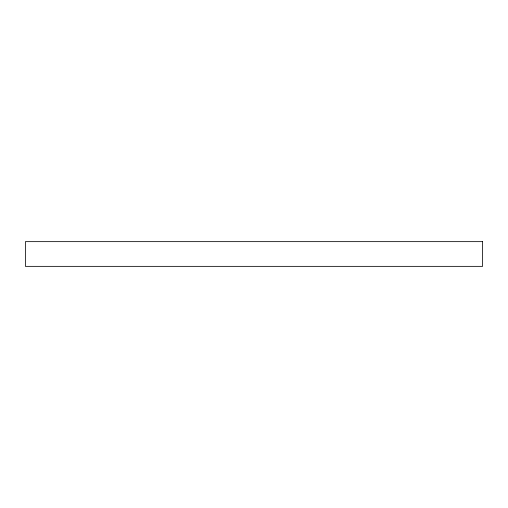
<?xml version="1.0" encoding="UTF-8"?>
<svg xmlns="http://www.w3.org/2000/svg" width="508" height="508" viewBox="0 0 508 508"><rect width="100%" height="100%" fill="white"/><g stroke="black" fill="none" stroke-linecap="round" stroke-linejoin="round"><path stroke-width="0.76" d="M482.6 241.643L25.4 241.643L25.4 266.357L482.6 266.357L482.6 241.643"/></g></svg>
